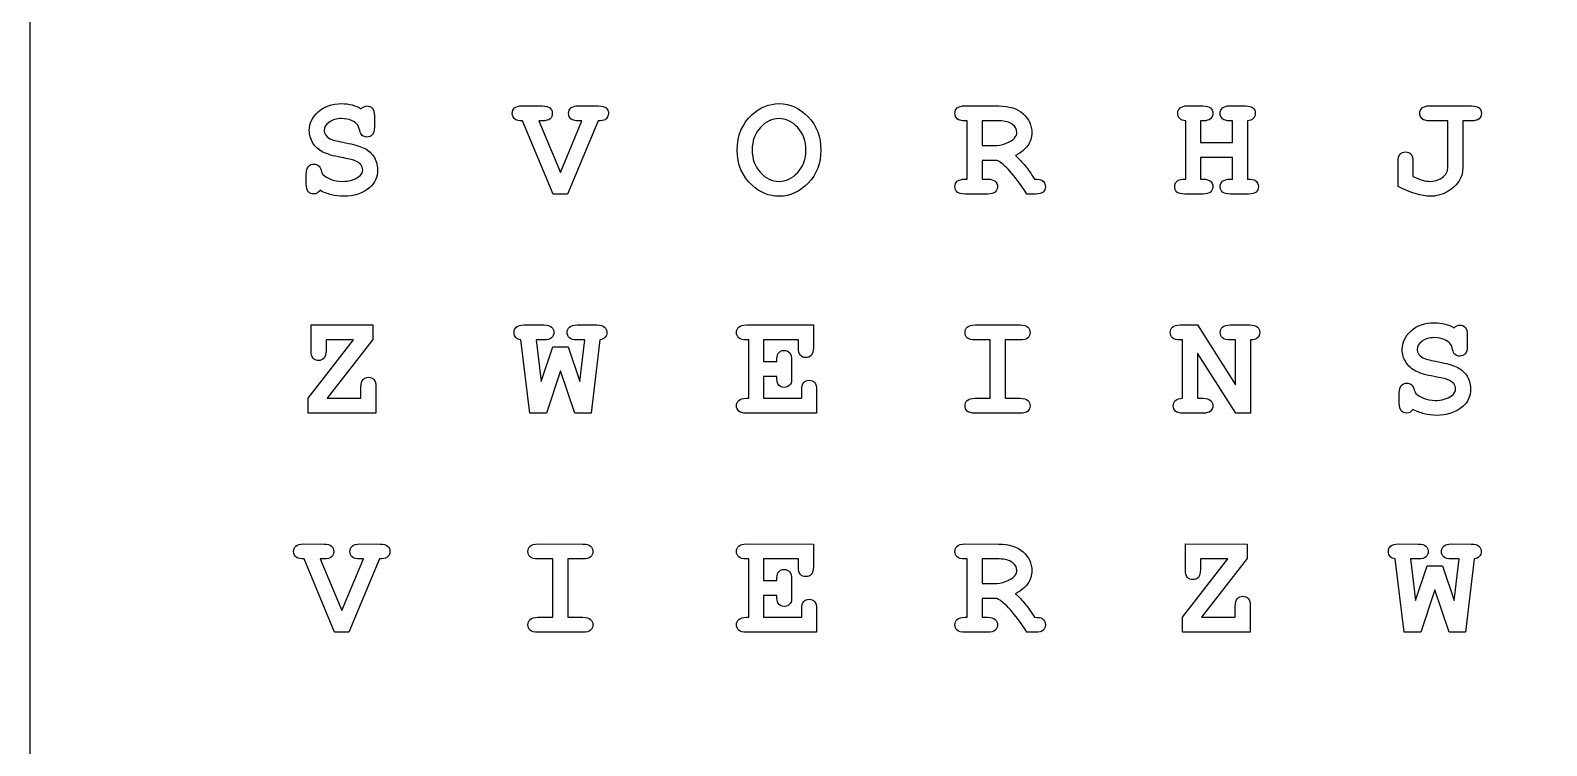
# Model space of a CAD drawing. Extents: x -6 to 224, y 54 to 284.
# Drawn here: x -6 to 108.9, y 115.1 to 169.3 of the extents above; entities that cross this region are included whole.
import ezdxf

# ---------------------------------------------------------------- set-up
doc = ezdxf.new("R2010")
doc.units = 0
doc.layers.add('Ebene_1', color=7, linetype='CONTINUOUS')

msp = doc.modelspace()

# ---------------------------------------------------------------- linework, layer by layer
at = {"layer": 'Ebene_1', "color": 2}
msp.add_lwpolyline([(-6.010717, 284.2012), (223.725, 284.2012), (223.725, 54.46548), (-6.010717, 54.46548)], close=True, dxfattribs=at)
at = {"layer": 'Ebene_1', "color": 7}
for points in [[(31.251545, 163.61246), (32.778411, 163.60646)], [(35.517952, 163.61294), (37.033794, 163.60694)], [(64.787483, 163.61294), (67.345122, 163.60694)], [(81.665697, 163.61295), (82.817737, 163.60695)], [(84.879283, 163.61247), (86.031323, 163.60647)], [(99.999153, 163.61294), (103.16313, 163.60694)], [(20.05085, 162.85229), (20.05085, 162.00342)], [(37.006233, 162.47695), (34.685616, 156.92621), (33.599722, 156.92621), (31.284618, 162.47695)], [(32.778411, 162.47647), (32.513828, 162.47647), (34.139913, 158.57483)], [(34.139913, 158.57483), (35.777023, 162.47743), (35.517952, 162.47743)], [(64.787483, 158.05669), (64.963871, 158.05669), (64.963871, 162.47743), (64.787483, 162.47743)], [(67.389219, 162.47743), (66.093863, 162.47743), (66.093863, 160.60881)], [(81.511357, 158.0567), (81.511357, 162.47744)], [(82.817737, 162.47696), (82.641348, 162.47696), (82.641348, 160.82332), (85.055672, 160.82332), (85.055672, 162.47696), (84.879283, 162.47696)], [(86.185663, 162.47648), (86.185663, 158.05574)], [(101.37168, 159.19219), (101.37168, 162.47743), (99.999153, 162.47743)], [(102.50163, 162.47743), (102.50163, 159.0599)], [(103.16313, 162.47695), (102.50163, 162.47743)], [(66.093863, 160.60881), (66.975807, 160.60881)], [(85.055672, 159.6938), (82.641348, 159.6938), (82.641348, 158.05669), (82.817737, 158.05669)], [(84.879283, 158.05573), (85.055672, 158.05573), (85.055672, 159.6938)], [(66.093863, 159.47882), (66.093863, 158.05669), (66.501762, 158.05669)], [(67.21283, 159.47834), (66.093863, 159.47882)], [(97.595814, 157.51098), (97.595814, 159.36858)], [(98.725805, 159.36858), (98.725805, 158.26064)], [(14.896987, 157.68738), (14.896987, 158.44806)], [(66.501762, 156.92669), (64.787483, 156.92669)], [(70.134271, 156.92621), (69.489349, 156.92621)], [(82.817737, 156.92669), (81.434187, 156.92669)], [(86.262833, 156.92573), (84.879283, 156.92573)], [(20.172117, 142.29986), (20.166617, 140.33203), (15.02929, 140.33203), (15.02929, 141.46202), (18.474386, 145.88276), (16.39078, 145.88276), (16.39078, 145.07248)], [(15.260789, 145.07248), (15.260789, 147.01827), (19.935095, 147.01227), (19.935095, 145.90984), (16.473463, 141.46202)], [(34.145425, 143.5401), (33.098116, 140.33203), (31.830321, 140.33203), (31.157838, 145.88276)], [(31.389349, 147.01827), (32.894167, 147.01227)], [(32.894167, 145.88227), (32.304366, 145.88227), (32.679193, 142.72381), (33.566649, 145.35311), (34.740738, 145.35311), (35.622683, 142.72381), (35.997509, 145.88227), (35.407709, 145.88227)], [(35.407709, 147.01778), (36.907014, 147.01178)], [(48.234489, 147.01827), (53.30567, 147.01227), (53.30567, 145.29247)], [(48.234489, 141.46202), (48.410878, 141.46202), (48.410878, 145.88276), (48.234489, 145.88276)], [(52.175678, 145.29247), (52.175678, 145.88227), (49.540869, 145.88227), (49.540869, 144.25068), (50.533057, 144.25068)], [(65.553672, 147.01827), (68.965695, 147.01227)], [(65.553672, 141.46202), (66.694688, 141.46202), (66.694688, 145.88276), (65.553672, 145.88276)], [(67.824679, 145.88276), (67.824679, 141.46202), (68.965695, 141.46202)], [(68.965695, 145.88227), (67.824679, 145.88276)], [(81.097946, 147.01827), (82.404326, 147.01227), (85.292694, 142.48128), (85.292694, 145.88227), (84.884795, 145.88227)], [(81.274334, 141.46202), (81.274334, 145.88276), (81.097946, 145.88276)], [(84.884795, 147.01778), (86.367564, 147.01178)], [(102.84338, 146.25762), (102.84338, 145.40875)], [(37.1275, 145.88178), (36.477066, 140.33105), (35.23132, 140.33105), (34.145425, 143.5401)], [(86.428198, 145.88178), (86.428198, 140.33105), (85.309231, 140.33105), (82.404326, 144.87955)], [(82.404326, 144.87955), (82.404326, 141.46202), (82.812225, 141.46202)], [(51.663046, 144.33336), (51.663046, 143.03249)], [(49.540869, 143.12118), (49.540869, 141.46202), (52.423725, 141.46202), (52.423725, 142.07387)], [(50.533061, 143.12069), (49.540869, 143.12118)], [(16.473463, 141.46202), (19.036614, 141.46202), (19.036614, 142.29986)], [(53.553717, 142.07387), (53.553717, 140.33203), (48.234489, 140.33203)], [(97.689521, 141.09271), (97.689521, 141.85339)], [(68.965695, 140.33203), (65.553672, 140.33203)], [(82.812225, 140.33203), (81.329456, 140.33203)], [(14.693037, 130.42361), (16.219904, 130.41761)], [(18.959444, 130.4236), (20.475286, 130.4176)], [(32.436658, 130.4236), (35.848681, 130.4176)], [(48.234489, 130.4236), (53.30567, 130.4176), (53.30567, 128.69781)], [(64.787483, 130.4236), (67.345122, 130.4176)], [(81.494821, 128.47781), (81.494821, 130.4236), (86.169127, 130.4176), (86.169127, 129.31517), (82.707494, 124.86735)], [(97.623375, 130.4236), (99.128193, 130.4176)], [(101.64173, 130.42311), (103.14104, 130.41711)], [(20.447725, 129.2876), (18.127109, 123.73686), (17.041214, 123.73686), (14.72611, 129.2881)], [(16.219904, 129.28762), (15.95532, 129.28762), (17.581405, 125.38549)], [(17.581405, 125.38549), (19.218515, 129.2881), (18.959444, 129.2881)], [(32.436658, 124.86735), (33.577674, 124.86735), (33.577674, 129.2881), (32.436658, 129.2881)], [(34.707665, 129.2881), (34.707665, 124.86735), (35.848681, 124.86735)], [(35.848681, 129.28761), (34.707665, 129.2881)], [(48.234489, 124.86735), (48.410878, 124.86735), (48.410878, 129.2881), (48.234489, 129.2881)], [(52.175678, 128.69781), (52.175678, 129.28761), (49.540869, 129.28761), (49.540869, 127.65601), (50.533057, 127.65601)], [(64.787483, 124.86735), (64.963871, 124.86735), (64.963871, 129.2881), (64.787483, 129.2881)], [(67.389219, 129.2881), (66.093863, 129.2881), (66.093863, 127.41948)], [(86.406149, 125.7052), (86.400649, 123.73736), (81.26331, 123.73736), (81.26331, 124.86735), (84.708406, 129.2881), (82.624812, 129.2881), (82.624812, 128.47781)], [(100.37945, 126.94543), (99.332142, 123.73736), (98.064347, 123.73736), (97.391864, 129.2881)], [(99.128193, 129.28761), (98.538392, 129.28761), (98.913219, 126.12914), (99.800675, 128.75844), (100.97476, 128.75844), (101.85671, 126.12914), (102.23153, 129.28761), (101.64173, 129.28761)], [(103.36153, 129.28712), (102.71109, 123.73638), (101.46535, 123.73638), (100.37945, 126.94543)], [(51.663046, 127.73869), (51.663046, 126.43782)], [(49.540869, 126.52651), (49.540869, 124.86735), (52.423725, 124.86735), (52.423725, 125.4792)], [(50.533061, 126.52602), (49.540869, 126.52651)], [(66.093863, 127.41948), (66.975807, 127.41948)], [(53.553717, 125.4792), (53.553717, 123.73736), (48.234489, 123.73736)], [(66.093863, 126.28948), (66.093863, 124.86735), (66.501762, 124.86735)], [(67.21283, 126.28899), (66.093863, 126.28948)], [(82.707494, 124.86735), (85.270646, 124.86735), (85.270646, 125.7052)], [(35.848681, 123.73736), (32.436658, 123.73736)], [(66.501762, 123.73736), (64.787483, 123.73736)], [(70.134271, 123.73687), (69.489349, 123.73687)]]:
    msp.add_lwpolyline(points, dxfattribs=at)
for points in [[(52.74343, 160.26706)], [(53.873422, 160.26706)], [(15.933272, 157.21336)], [(98.725805, 140.61869)]]:
    msp.add_lwpolyline(points, close=True, dxfattribs=at)
for points in [[(15.122985, 161.74984), (15.122985, 162.290033), (15.348983, 162.76224), (15.80098, 163.16646)], [(15.80098, 163.16646), (16.252977, 163.57436), (16.84094, 163.77831), (17.564869, 163.77831)], [(17.564869, 163.77831), (17.855176, 163.77831), (18.123434, 163.745243), (18.369643, 163.67911)], [(18.369643, 163.67911), (18.619528, 163.616643), (18.845526, 163.519263), (19.047638, 163.38697)], [(19.047638, 163.38697), (19.194629, 163.530283), (19.341619, 163.60194), (19.48861, 163.60194)], [(19.48861, 163.60194), (19.653975, 163.60194), (19.788104, 163.543143), (19.890998, 163.42555)], [(19.890998, 163.42555), (19.997566, 163.311637), (20.05085, 163.12055), (20.05085, 162.85229)], [(30.49638, 163.0447), (30.49638, 163.21374), (30.555176, 163.349707), (30.672769, 163.4526)], [(30.672769, 163.4526), (30.786687, 163.559173), (30.979612, 163.61246), (31.251545, 163.61246)], [(32.778411, 163.60646), (33.04667, 163.60646), (33.237758, 163.555013), (33.351675, 163.45212)], [(33.351675, 163.45212), (33.469268, 163.349227), (33.528064, 163.21326), (33.528064, 163.04422)], [(34.762787, 163.04518), (34.762787, 163.21422), (34.819746, 163.350187), (34.933663, 163.45308)], [(34.933663, 163.45308), (35.051256, 163.559653), (35.246019, 163.61294), (35.517952, 163.61294)], [(37.033794, 163.60694), (37.305727, 163.60694), (37.498652, 163.555493), (37.61257, 163.4526)], [(37.61257, 163.4526), (37.730163, 163.349707), (37.788959, 163.21374), (37.788959, 163.0447)], [(48.664437, 162.94597), (49.270774, 163.500857), (49.950606, 163.7783), (50.703933, 163.7783)], [(50.703933, 163.7783), (51.54178, 163.7783), (52.278572, 163.443897), (52.914307, 162.77509)], [(64.032318, 163.04518), (64.032318, 163.21422), (64.089277, 163.350187), (64.203194, 163.45308)], [(64.203194, 163.45308), (64.320787, 163.559653), (64.51555, 163.61294), (64.787483, 163.61294)], [(67.345122, 163.60694), (68.142547, 163.60694), (68.759908, 163.408503), (69.197205, 163.01163)], [(80.910532, 163.04519), (80.910532, 163.21423), (80.967491, 163.350197), (81.081409, 163.45309)], [(81.081409, 163.45309), (81.199002, 163.559663), (81.393764, 163.61295), (81.665697, 163.61295)], [(82.817737, 163.60695), (83.08967, 163.60695), (83.282596, 163.555503), (83.396513, 163.45261)], [(83.396513, 163.45261), (83.514106, 163.349717), (83.572902, 163.21375), (83.572902, 163.04471)], [(84.124118, 163.04471), (84.124118, 163.21375), (84.181077, 163.349717), (84.294994, 163.45261)], [(84.294994, 163.45261), (84.412587, 163.559183), (84.60735, 163.61247), (84.879283, 163.61247)], [(86.031323, 163.60647), (86.303256, 163.60647), (86.496181, 163.555023), (86.610099, 163.45213)], [(86.610099, 163.45213), (86.727692, 163.349237), (86.786488, 163.21327), (86.786488, 163.04423)], [(99.243988, 163.04518), (99.243988, 163.21422), (99.300947, 163.350187), (99.414865, 163.45308)], [(99.414865, 163.45308), (99.532457, 163.559653), (99.72722, 163.61294), (99.999153, 163.61294)], [(103.16313, 163.60694), (103.435063, 163.60694), (103.627987, 163.555493), (103.7419, 163.4526)], [(103.7419, 163.4526), (103.859493, 163.349707), (103.91829, 163.21374), (103.91829, 163.0447)], [(16.600242, 162.36171), (16.365057, 162.174297), (16.247464, 161.977697), (16.247464, 161.77191)], [(17.570381, 162.64834), (17.162482, 162.64834), (16.839102, 162.552797), (16.600242, 162.36171)], [(18.30901, 162.50502), (18.095873, 162.600567), (17.849664, 162.64834), (17.570381, 162.64834)], [(18.788567, 162.15225), (18.681999, 162.29189), (18.522147, 162.40948), (18.30901, 162.50502)], [(18.942907, 161.74986), (18.902487, 161.937273), (18.85104, 162.071403), (18.788567, 162.15225)], [(20.05085, 162.00342), (20.05085, 161.731487), (19.997566, 161.536723), (19.890998, 161.41913)], [(30.760963, 162.56515), (30.584574, 162.679063), (30.49638, 162.838913), (30.49638, 163.0447)], [(31.284618, 162.47695), (31.020035, 162.47695), (30.845483, 162.50635), (30.760963, 162.56515)], [(33.357188, 162.63081), (33.24327, 162.527917), (33.050344, 162.47647), (32.778411, 162.47647)], [(33.528064, 163.04422), (33.528064, 162.875187), (33.471105, 162.737383), (33.357188, 162.63081)], [(34.933663, 162.63177), (34.819746, 162.738343), (34.762787, 162.876147), (34.762787, 163.04518)], [(35.517952, 162.47743), (35.246019, 162.47743), (35.051256, 162.528877), (34.933663, 162.63177)], [(37.524375, 162.56515), (37.439856, 162.50635), (37.267142, 162.47695), (37.006233, 162.47695)], [(37.788959, 163.0447), (37.788959, 162.842593), (37.700764, 162.682743), (37.524375, 162.56515)], [(47.539957, 160.26706), (47.539957, 161.36214), (47.914784, 162.25511), (48.664437, 162.94597)], [(49.292822, 161.97031), (48.877573, 161.518317), (48.669949, 160.950567), (48.669949, 160.26706)], [(50.703933, 162.64831), (50.178441, 162.64831), (49.708071, 162.42231), (49.292822, 161.97031)], [(52.120557, 161.97031), (51.705308, 162.42231), (51.2331, 162.64831), (50.703933, 162.64831)], [(52.74343, 160.26706), (52.74343, 160.95424), (52.535806, 161.52199), (52.120557, 161.97031)], [(52.914307, 162.77509), (53.553717, 162.109957), (53.873422, 161.273947), (53.873422, 160.26706)], [(64.203194, 162.63177), (64.089277, 162.738343), (64.032318, 162.876147), (64.032318, 163.04518)], [(64.787483, 162.47743), (64.51555, 162.47743), (64.320787, 162.528877), (64.203194, 162.63177)], [(68.386919, 162.20183), (68.159083, 162.385563), (67.826516, 162.47743), (67.389219, 162.47743)], [(68.728672, 161.61202), (68.728672, 161.82516), (68.614754, 162.021763), (68.386919, 162.20183)], [(69.197205, 163.01163), (69.638178, 162.61843), (69.858664, 162.138873), (69.858664, 161.57296)], [(81.05936, 162.65934), (80.960141, 162.762233), (80.910532, 162.89085), (80.910532, 163.04519)], [(81.511357, 162.47744), (81.31292, 162.49584), (81.162254, 162.556473), (81.05936, 162.65934)], [(83.396513, 162.6313), (83.282596, 162.528407), (83.08967, 162.47696), (82.817737, 162.47696)], [(83.572902, 163.04471), (83.572902, 162.875677), (83.514106, 162.737873), (83.396513, 162.6313)], [(84.294994, 162.6313), (84.181077, 162.737873), (84.124118, 162.875677), (84.124118, 163.04471)], [(84.879283, 162.47696), (84.60735, 162.47696), (84.412587, 162.528407), (84.294994, 162.6313)], [(86.632147, 162.65838), (86.532928, 162.555487), (86.3841, 162.494853), (86.185663, 162.47648)], [(86.786488, 163.04423), (86.786488, 162.88989), (86.735041, 162.761273), (86.632147, 162.65838)], [(99.414865, 162.63177), (99.300947, 162.738343), (99.243988, 162.876147), (99.243988, 163.04518)], [(99.999153, 162.47743), (99.72722, 162.47743), (99.532457, 162.528877), (99.414865, 162.63177)], [(103.7419, 162.63129), (103.627987, 162.528397), (103.435063, 162.47695), (103.16313, 162.47695)], [(103.91829, 163.0447), (103.91829, 162.875667), (103.859493, 162.737863), (103.7419, 162.63129)], [(15.398593, 160.79624), (15.214854, 161.09022), (15.122985, 161.408087), (15.122985, 161.74984)], [(16.247464, 161.77191), (16.247464, 161.63227), (16.295236, 161.496303), (16.39078, 161.36401)], [(16.39078, 161.36401), (16.489999, 161.23539), (16.633315, 161.134333), (16.820728, 161.06084)], [(16.820728, 161.06084), (16.94567, 161.009373), (17.296611, 160.92669), (17.87355, 160.81279)], [(19.124808, 161.37503), (19.043963, 161.437497), (18.98333, 161.56244), (18.942907, 161.74986)], [(19.48861, 161.24825), (19.348969, 161.24825), (19.227702, 161.29051), (19.124808, 161.37503)], [(19.890998, 161.41913), (19.788104, 161.30521), (19.653975, 161.24825), (19.48861, 161.24825)], [(67.85224, 160.75764), (68.197668, 160.889933), (68.429178, 161.029573), (68.546771, 161.17656)], [(68.546771, 161.17656), (68.668038, 161.323553), (68.728672, 161.468707), (68.728672, 161.61202)], [(69.858664, 161.57296), (69.858664, 161.22018), (69.75577, 160.898637), (69.549983, 160.60833)], [(16.148246, 160.11273), (15.832215, 160.274417), (15.582331, 160.502253), (15.398593, 160.79624)], [(17.548332, 159.69932), (16.930971, 159.813233), (16.464276, 159.951037), (16.148246, 160.11273)], [(18.535008, 159.47332), (18.388017, 159.528453), (18.059125, 159.603787), (17.548332, 159.69932)], [(17.87355, 160.81279), (18.454163, 160.698877), (18.89881, 160.573937), (19.207491, 160.43797)], [(19.207491, 160.43797), (19.519846, 160.302003), (19.778917, 160.088867), (19.984704, 159.79856)], [(19.984704, 159.79856), (20.190491, 159.508253), (20.293385, 159.162823), (20.293385, 158.76227)], [(48.664437, 157.59367), (47.914784, 158.28085), (47.539957, 159.17198), (47.539957, 160.26706)], [(48.669949, 160.26706), (48.669949, 159.583553), (48.877573, 159.0158), (49.292822, 158.5638)], [(52.120557, 158.5638), (52.535806, 159.012127), (52.74343, 159.57988), (52.74343, 160.26706)], [(53.873422, 160.26706), (53.873422, 159.263847), (53.553717, 158.427837), (52.914307, 157.75903)], [(66.975807, 160.60881), (67.302862, 160.60881), (67.595006, 160.65842), (67.85224, 160.75764)], [(69.549983, 160.60833), (69.344196, 160.321697), (69.033678, 160.0663), (68.618429, 159.84214)], [(68.618429, 159.84214), (68.857289, 159.63268), (69.112685, 159.364423), (69.384618, 159.03737)], [(97.595814, 159.36858), (97.595814, 159.640513), (97.647261, 159.833437), (97.750154, 159.94735)], [(97.750154, 159.94735), (97.856723, 160.064943), (97.994527, 160.12374), (98.163566, 160.12374)], [(98.163566, 160.12374), (98.328931, 160.12374), (98.46306, 160.064943), (98.565953, 159.94735)], [(98.565953, 159.94735), (98.672521, 159.833437), (98.725805, 159.640513), (98.725805, 159.36858)], [(14.896987, 158.44806), (14.896987, 158.719993), (14.948434, 158.912917), (15.051327, 159.02683)], [(15.051327, 159.02683), (15.157895, 159.144423), (15.297536, 159.20322), (15.470251, 159.20322)], [(15.470251, 159.20322), (15.602542, 159.20322), (15.712785, 159.16831), (15.80098, 159.09849)], [(15.80098, 159.09849), (15.892849, 159.02867), (15.96267, 158.91108), (16.010442, 158.74572)], [(16.010442, 158.74572), (16.058215, 158.584027), (16.107825, 158.473783), (16.15927, 158.41499)], [(19.020077, 159.16464), (18.920858, 159.28958), (18.759169, 159.392473), (18.535008, 159.47332)], [(18.860225, 158.24411), (19.066012, 158.387423), (19.168906, 158.563813), (19.168906, 158.77328)], [(19.168906, 158.77328), (19.168906, 158.91292), (19.119296, 159.043373), (19.020077, 159.16464)], [(20.293385, 158.76227), (20.293385, 158.203703), (20.096785, 157.75722), (19.703584, 157.42282)], [(49.292822, 158.5638), (49.708071, 158.11548), (50.178441, 157.89132), (50.703933, 157.89132)], [(50.703933, 157.89132), (51.2331, 157.89132), (51.705308, 158.11548), (52.120557, 158.5638)], [(69.489349, 156.92621), (68.574332, 158.340997), (67.815492, 159.191707), (67.21283, 159.47834)], [(69.384618, 159.03737), (69.553657, 158.82791), (69.781493, 158.500857), (70.068125, 158.05621)], [(101.13462, 158.34883), (101.241187, 158.47377), (101.311007, 158.596873), (101.34408, 158.71814)], [(101.34408, 158.71814), (101.36248, 158.784273), (101.37168, 158.94229), (101.37168, 159.19219)], [(102.50163, 159.0599), (102.50163, 158.629953), (102.429973, 158.2882), (102.28666, 158.03464)], [(15.051327, 157.10861), (14.948434, 157.226197), (14.896987, 157.41912), (14.896987, 157.68738)], [(16.15927, 158.41499), (16.265838, 158.30107), (16.455089, 158.185313), (16.727022, 158.06772)], [(16.727022, 158.06772), (16.998955, 157.950127), (17.296611, 157.89133), (17.61999, 157.89133)], [(17.61999, 157.89133), (18.123433, 157.89133), (18.536845, 158.008923), (18.860225, 158.24411)], [(19.703584, 157.42282), (19.181767, 156.981847), (18.516634, 156.76136), (17.708185, 156.76136)], [(50.703933, 156.76133), (49.950606, 156.76133), (49.270774, 157.038777), (48.664437, 157.59367)], [(52.914307, 157.75903), (52.278572, 157.093897), (51.54178, 156.76133), (50.703933, 156.76133)], [(64.032318, 157.49445), (64.032318, 157.65981), (64.091114, 157.793937), (64.208706, 157.89683)], [(64.203194, 157.08103), (64.089277, 157.187603), (64.032318, 157.32541), (64.032318, 157.49445)], [(64.208706, 157.89683), (64.326299, 158.003403), (64.519224, 158.05669), (64.787483, 158.05669)], [(66.501762, 158.05669), (66.773695, 158.05669), (66.966621, 158.003403), (67.080538, 157.89683)], [(67.080538, 157.89683), (67.198131, 157.793937), (67.256927, 157.65797), (67.256927, 157.48893)], [(67.256927, 157.48893), (67.256927, 157.32357), (67.198131, 157.187603), (67.080538, 157.08103)], [(70.068125, 158.05621), (70.354757, 158.05621), (70.544008, 158.02681), (70.635877, 157.96801)], [(70.635877, 157.96801), (70.801242, 157.85409), (70.883924, 157.694237), (70.883924, 157.48845)], [(70.883924, 157.48845), (70.883924, 157.32309), (70.826965, 157.187123), (70.713047, 157.08055)], [(80.679022, 157.49445), (80.679022, 157.700237), (80.769054, 157.860087), (80.949117, 157.974)], [(80.849899, 157.08103), (80.735981, 157.187603), (80.679022, 157.32541), (80.679022, 157.49445)], [(80.949117, 157.974), (81.037312, 158.0328), (81.224725, 158.060367), (81.511357, 158.0567)], [(82.817737, 158.05669), (83.08967, 158.05669), (83.282596, 158.003403), (83.396513, 157.89683)], [(83.396513, 157.89683), (83.514106, 157.793937), (83.572902, 157.65797), (83.572902, 157.48893)], [(83.572902, 157.48893), (83.572902, 157.32357), (83.514106, 157.187603), (83.396513, 157.08103)], [(84.124118, 157.49349), (84.124118, 157.65885), (84.182914, 157.792977), (84.300507, 157.89587)], [(84.294994, 157.08007), (84.181077, 157.186643), (84.124118, 157.32445), (84.124118, 157.49349)], [(84.300507, 157.89587), (84.418099, 158.002443), (84.611024, 158.05573), (84.879283, 158.05573)], [(86.185663, 158.05574), (86.47597, 158.05574), (86.663383, 158.028173), (86.747903, 157.97304)], [(86.747903, 157.97304), (86.927966, 157.859127), (87.017998, 157.697437), (87.017998, 157.48797)], [(87.017998, 157.48797), (87.017998, 157.32261), (86.959202, 157.186643), (86.841609, 157.08007)], [(100.01565, 156.76133), (99.424012, 156.76133), (98.6174, 157.011213), (97.595814, 157.51098)], [(98.725805, 158.26064), (99.243948, 158.014427), (99.686756, 157.89132), (100.05423, 157.89132)], [(100.05423, 157.89132), (100.248997, 157.89132), (100.45111, 157.935417), (100.66057, 158.02361)], [(100.66057, 158.02361), (100.87003, 158.115483), (101.028047, 158.22389), (101.13462, 158.34883)], [(102.28666, 158.03464), (102.066173, 157.64144), (101.746467, 157.33092), (101.32754, 157.10308)], [(15.470251, 156.93773), (15.297536, 156.93773), (15.157895, 156.99469), (15.051327, 157.10861)], [(15.690737, 156.98733), (15.631937, 156.954263), (15.558442, 156.93773), (15.470251, 156.93773)], [(15.933272, 157.21333), (15.834053, 157.095737), (15.753208, 157.020403), (15.690737, 156.98733)], [(16.793167, 156.87712), (16.499186, 156.950613), (16.212554, 157.062693), (15.933272, 157.21336)], [(17.708185, 156.76136), (17.39583, 156.76136), (17.090824, 156.799947), (16.793167, 156.87712)], [(64.787483, 156.92669), (64.51555, 156.92669), (64.320787, 156.978137), (64.203194, 157.08103)], [(67.080538, 157.08103), (66.966621, 156.978137), (66.773695, 156.92669), (66.501762, 156.92669)], [(70.713047, 157.08055), (70.59913, 156.977657), (70.406204, 156.92621), (70.134271, 156.92621)], [(81.434187, 156.92669), (81.162254, 156.92669), (80.967492, 156.978137), (80.849899, 157.08103)], [(83.396513, 157.08103), (83.282596, 156.978137), (83.08967, 156.92669), (82.817737, 156.92669)], [(84.879283, 156.92573), (84.60735, 156.92573), (84.412587, 156.977177), (84.294994, 157.08007)], [(86.841609, 157.08007), (86.727691, 156.977177), (86.534766, 156.92573), (86.262833, 156.92573)], [(101.32754, 157.10308), (100.912293, 156.875247), (100.474997, 156.76133), (100.01565, 156.76133)], [(98.593514, 146.57179), (99.045511, 146.97969), (99.633473, 147.18364), (100.3574, 147.18364)], [(100.3574, 147.18364), (100.647707, 147.18364), (100.915967, 147.150573), (101.16218, 147.08444)], [(101.16218, 147.08444), (101.41206, 147.021973), (101.638057, 146.924593), (101.84017, 146.7923)], [(30.634184, 146.43398), (30.634184, 146.610367), (30.691143, 146.751847), (30.805061, 146.85842)], [(30.766476, 146.05915), (30.678281, 146.15837), (30.634184, 146.283313), (30.634184, 146.43398)], [(31.157838, 145.88276), (30.985124, 145.904827), (30.85467, 145.963623), (30.766476, 146.05915)], [(30.805061, 146.85842), (30.922653, 146.964987), (31.117416, 147.01827), (31.389349, 147.01827)], [(32.894167, 147.01227), (33.1661, 147.01227), (33.359025, 146.960823), (33.472943, 146.85793)], [(33.472943, 146.03661), (33.359025, 145.933717), (33.1661, 145.88227), (32.894167, 145.88227)], [(33.472943, 146.85793), (33.590536, 146.755037), (33.649332, 146.61907), (33.649332, 146.45003)], [(33.649332, 146.45003), (33.649332, 146.28099), (33.590536, 146.143183), (33.472943, 146.03661)], [(34.652544, 146.45003), (34.652544, 146.61907), (34.709503, 146.755037), (34.82342, 146.85793)], [(34.82342, 146.03661), (34.709503, 146.143183), (34.652544, 146.28099), (34.652544, 146.45003)], [(34.82342, 146.85793), (34.941013, 146.964497), (35.135776, 147.01778), (35.407709, 147.01778)], [(35.407709, 145.88227), (35.135776, 145.88227), (34.941013, 145.933717), (34.82342, 146.03661)], [(36.907014, 147.01178), (37.178947, 147.01178), (37.371873, 146.960333), (37.48579, 146.85744)], [(37.524375, 146.08022), (37.432506, 145.977327), (37.300215, 145.91118), (37.1275, 145.88178)], [(37.48579, 146.85744), (37.603383, 146.754547), (37.662179, 146.61858), (37.662179, 146.44954)], [(37.662179, 146.44954), (37.662179, 146.30622), (37.616244, 146.183113), (37.524375, 146.08022)], [(47.479324, 146.45052), (47.479324, 146.61956), (47.536283, 146.755527), (47.6502, 146.85842)], [(47.6502, 146.0371), (47.536283, 146.143673), (47.479324, 146.28148), (47.479324, 146.45052)], [(47.6502, 146.85842), (47.767793, 146.964987), (47.962556, 147.01827), (48.234489, 147.01827)], [(48.234489, 145.88276), (47.962556, 145.88276), (47.767793, 145.934207), (47.6502, 146.0371)], [(64.798507, 146.45052), (64.798507, 146.61956), (64.855466, 146.755527), (64.969384, 146.85842)], [(64.969384, 146.0371), (64.855466, 146.143673), (64.798507, 146.28148), (64.798507, 146.45052)], [(64.969384, 146.85842), (65.086977, 146.964987), (65.281739, 147.01827), (65.553672, 147.01827)], [(65.553672, 145.88276), (65.281739, 145.88276), (65.086977, 145.934207), (64.969384, 146.0371)], [(68.965695, 147.01227), (69.237628, 147.01227), (69.430553, 146.960823), (69.544471, 146.85793)], [(69.544471, 146.03661), (69.430553, 145.933717), (69.237628, 145.88227), (68.965695, 145.88227)], [(69.544471, 146.85793), (69.662064, 146.755037), (69.72086, 146.61907), (69.72086, 146.45003)], [(69.72086, 146.45003), (69.72086, 146.28099), (69.662064, 146.143183), (69.544471, 146.03661)], [(80.342781, 146.45052), (80.342781, 146.61956), (80.39974, 146.755527), (80.513657, 146.85842)], [(80.513657, 146.0371), (80.39974, 146.143673), (80.342781, 146.28148), (80.342781, 146.45052)], [(80.513657, 146.85842), (80.63125, 146.964987), (80.826013, 147.01827), (81.097946, 147.01827)], [(81.097946, 145.88276), (80.826013, 145.88276), (80.63125, 145.934207), (80.513657, 146.0371)], [(84.12963, 146.45003), (84.12963, 146.61907), (84.186589, 146.755037), (84.300507, 146.85793)], [(84.300507, 146.03661), (84.186589, 146.143183), (84.12963, 146.28099), (84.12963, 146.45003)], [(84.300507, 146.85793), (84.418099, 146.964497), (84.612862, 147.01778), (84.884795, 147.01778)], [(84.884795, 145.88227), (84.612862, 145.88227), (84.418099, 145.933717), (84.300507, 146.03661)], [(86.367564, 147.01178), (86.639497, 147.01178), (86.832422, 146.960333), (86.94634, 146.85744)], [(86.951852, 146.04164), (86.837935, 145.935067), (86.663383, 145.88178), (86.428198, 145.88178)], [(86.94634, 146.85744), (87.063933, 146.754547), (87.122729, 146.61858), (87.122729, 146.44954)], [(87.122729, 146.44954), (87.122729, 146.284173), (87.06577, 146.148207), (86.951852, 146.04164)], [(97.915519, 145.15517), (97.915519, 145.695363), (98.141517, 146.16757), (98.593514, 146.57179)], [(100.36291, 146.05367), (99.955014, 146.05367), (99.631636, 145.958127), (99.392776, 145.76704)], [(101.10154, 145.91036), (100.888407, 146.0059), (100.642197, 146.05367), (100.36291, 146.05367)], [(101.5811, 145.55758), (101.474533, 145.69722), (101.31468, 145.814813), (101.10154, 145.91036)], [(101.84017, 146.7923), (101.987163, 146.935613), (102.134153, 147.00727), (102.28114, 147.00727)], [(102.28114, 147.00727), (102.446507, 147.00727), (102.580637, 146.948473), (102.68353, 146.83088)], [(102.68353, 146.83088), (102.790097, 146.716967), (102.84338, 146.52588), (102.84338, 146.25762)], [(15.415129, 144.48819), (15.312236, 144.605783), (15.260789, 144.800547), (15.260789, 145.07248)], [(16.39078, 145.07248), (16.39078, 144.800547), (16.339333, 144.605783), (16.23644, 144.48819)], [(50.533057, 144.25068), (50.533057, 144.54466), (50.560617, 144.73391), (50.615737, 144.81843)], [(50.615737, 144.81843), (50.729655, 144.99849), (50.891345, 145.08852), (51.100806, 145.08852)], [(51.100806, 145.08852), (51.266171, 145.08852), (51.4003, 145.029727), (51.503194, 144.91214)], [(51.503194, 144.91214), (51.609762, 144.79822), (51.663046, 144.605293), (51.663046, 144.33336)], [(52.330019, 144.7137), (52.227125, 144.827613), (52.175678, 145.020537), (52.175678, 145.29247)], [(53.30567, 145.29247), (53.30567, 145.024217), (53.254223, 144.831293), (53.151329, 144.7137)], [(98.191127, 144.20157), (98.007388, 144.49555), (97.915519, 144.813417), (97.915519, 145.15517)], [(99.392776, 145.76704), (99.157591, 145.579627), (99.039998, 145.383027), (99.039998, 145.17724)], [(99.039998, 145.17724), (99.039998, 145.0376), (99.08777, 144.901633), (99.183314, 144.76934)], [(99.183314, 144.76934), (99.282533, 144.64072), (99.425849, 144.539663), (99.613262, 144.46617)], [(101.73544, 145.15519), (101.69504, 145.342603), (101.643593, 145.476733), (101.5811, 145.55758)], [(101.91734, 144.78036), (101.836493, 144.842827), (101.77586, 144.96777), (101.73544, 145.15519)], [(102.28114, 144.65358), (102.1415, 144.65358), (102.020233, 144.69584), (101.91734, 144.78036)], [(102.68353, 144.82446), (102.580637, 144.71054), (102.446507, 144.65358), (102.28114, 144.65358)], [(102.84338, 145.40875), (102.84338, 145.136817), (102.790097, 144.942053), (102.68353, 144.82446)], [(15.828541, 144.31731), (15.659502, 144.31731), (15.521698, 144.37427), (15.415129, 144.48819)], [(16.23644, 144.48819), (16.133547, 144.37427), (15.99758, 144.31731), (15.828541, 144.31731)], [(52.74343, 144.54282), (52.574391, 144.54282), (52.436587, 144.59978), (52.330019, 144.7137)], [(53.151329, 144.7137), (53.048436, 144.59978), (52.912469, 144.54282), (52.74343, 144.54282)], [(98.940779, 143.51806), (98.624749, 143.679753), (98.374865, 143.90759), (98.191127, 144.20157)], [(99.613262, 144.46617), (99.738204, 144.414703), (100.089143, 144.33202), (100.66608, 144.21812)], [(100.66608, 144.21812), (101.246693, 144.104207), (101.69134, 143.979267), (102.00002, 143.8433)], [(102.00002, 143.8433), (102.31238, 143.707333), (102.571453, 143.494197), (102.77724, 143.20389)], [(19.036614, 142.29986), (19.036614, 142.571793), (19.088061, 142.76472), (19.190954, 142.87864)], [(19.190954, 142.87864), (19.297523, 142.996233), (19.435327, 143.05503), (19.604366, 143.05503)], [(19.604366, 143.05503), (19.773405, 143.05503), (19.909372, 142.996233), (20.012265, 142.87864)], [(20.012265, 142.87864), (20.118833, 142.76472), (20.172117, 142.571793), (20.172117, 142.29986)], [(50.615741, 142.54742), (50.560621, 142.63194), (50.533061, 142.82303), (50.533061, 143.12069)], [(51.10081, 142.27733), (50.891349, 142.27733), (50.729659, 142.36736), (50.615741, 142.54742)], [(51.574856, 142.5364), (51.457263, 142.363687), (51.299248, 142.27733), (51.10081, 142.27733)], [(51.663046, 143.03249), (51.663046, 142.786283), (51.633649, 142.62092), (51.574856, 142.5364)], [(52.423725, 142.07387), (52.423725, 142.345803), (52.475172, 142.538727), (52.578065, 142.65264)], [(52.578065, 142.65264), (52.684634, 142.770233), (52.822438, 142.82903), (52.991477, 142.82903)], [(52.991477, 142.82903), (53.156842, 142.82903), (53.290971, 142.770233), (53.393864, 142.65264)], [(53.393864, 142.65264), (53.500433, 142.538727), (53.553717, 142.345803), (53.553717, 142.07387)], [(97.843861, 142.43217), (97.950429, 142.549763), (98.09007, 142.60856), (98.262785, 142.60856)], [(98.262785, 142.60856), (98.395076, 142.60856), (98.505319, 142.573647), (98.593514, 142.50382)], [(98.593514, 142.50382), (98.685383, 142.434), (98.755204, 142.31641), (98.802976, 142.15105)], [(100.34087, 143.10465), (99.723507, 143.21857), (99.25681, 143.356373), (98.940779, 143.51806)], [(101.32754, 142.87865), (101.180553, 142.933783), (100.851663, 143.009117), (100.34087, 143.10465)], [(101.81261, 142.56997), (101.71339, 142.69491), (101.5517, 142.797803), (101.32754, 142.87865)], [(101.96144, 142.17861), (101.96144, 142.31825), (101.91183, 142.448703), (101.81261, 142.56997)], [(102.77724, 143.20389), (102.983027, 142.913583), (103.08592, 142.568153), (103.08592, 142.1676)], [(47.479324, 140.89978), (47.479324, 141.06514), (47.53812, 141.199267), (47.655713, 141.30216)], [(47.655713, 141.30216), (47.773306, 141.408733), (47.966231, 141.46202), (48.234489, 141.46202)], [(64.798507, 140.89978), (64.798507, 141.06514), (64.855466, 141.199267), (64.969384, 141.30216)], [(64.969384, 141.30216), (65.086977, 141.408733), (65.281739, 141.46202), (65.553672, 141.46202)], [(68.965695, 141.46202), (69.237628, 141.46202), (69.430553, 141.408733), (69.544471, 141.30216)], [(69.544471, 141.30216), (69.662064, 141.199267), (69.72086, 141.063303), (69.72086, 140.89427)], [(80.574291, 140.89978), (80.574291, 141.061467), (80.63125, 141.195593), (80.745168, 141.30216)], [(80.745168, 141.30216), (80.859085, 141.408733), (81.035474, 141.46202), (81.274334, 141.46202)], [(82.812225, 141.46202), (83.084158, 141.46202), (83.277084, 141.408733), (83.391001, 141.30216)], [(83.391001, 141.30216), (83.508594, 141.199267), (83.56739, 141.063303), (83.56739, 140.89427)], [(97.689521, 141.85339), (97.689521, 142.125323), (97.740968, 142.31825), (97.843861, 142.43217)], [(98.802976, 142.15105), (98.850749, 141.989357), (98.900359, 141.879113), (98.951804, 141.82032)], [(98.951804, 141.82032), (99.058372, 141.7064), (99.247623, 141.590643), (99.519556, 141.47305)], [(99.519556, 141.47305), (99.791489, 141.355457), (100.089143, 141.29666), (100.41252, 141.29666)], [(100.41252, 141.29666), (100.915967, 141.29666), (101.32938, 141.414253), (101.65276, 141.64944)], [(101.65276, 141.64944), (101.858547, 141.792753), (101.96144, 141.969143), (101.96144, 142.17861)], [(103.08592, 142.1676), (103.08592, 141.60904), (102.88932, 141.162557), (102.49612, 140.82815)], [(47.6502, 140.48637), (47.536283, 140.592937), (47.479324, 140.73074), (47.479324, 140.89978)], [(48.234489, 140.33203), (47.962556, 140.33203), (47.767793, 140.383477), (47.6502, 140.48637)], [(64.969384, 140.48637), (64.855466, 140.592937), (64.798507, 140.73074), (64.798507, 140.89978)], [(65.553672, 140.33203), (65.281739, 140.33203), (65.086977, 140.383477), (64.969384, 140.48637)], [(69.544471, 140.48637), (69.430553, 140.383477), (69.237628, 140.33203), (68.965695, 140.33203)], [(69.72086, 140.89427), (69.72086, 140.728903), (69.662064, 140.592937), (69.544471, 140.48637)], [(80.745168, 140.48637), (80.63125, 140.592937), (80.574291, 140.73074), (80.574291, 140.89978)], [(81.329456, 140.33203), (81.057523, 140.33203), (80.862761, 140.383477), (80.745168, 140.48637)], [(83.391001, 140.48637), (83.277084, 140.383477), (83.084158, 140.33203), (82.812225, 140.33203)], [(83.56739, 140.89427), (83.56739, 140.728903), (83.508594, 140.592937), (83.391001, 140.48637)], [(97.843861, 140.51394), (97.740968, 140.631533), (97.689521, 140.824457), (97.689521, 141.09271)], [(98.262785, 140.34306), (98.09007, 140.34306), (97.950429, 140.40002), (97.843861, 140.51394)], [(98.483271, 140.39266), (98.424478, 140.359593), (98.350982, 140.34306), (98.262785, 140.34306)], [(98.725805, 140.61866), (98.626586, 140.501067), (98.545742, 140.425733), (98.483271, 140.39266)], [(99.585701, 140.28245), (99.29172, 140.355943), (99.005088, 140.468023), (98.725805, 140.61869)], [(100.50072, 140.16669), (100.188367, 140.16669), (99.88336, 140.205277), (99.585701, 140.28245)], [(102.49612, 140.82815), (101.9743, 140.387177), (101.309167, 140.16669), (100.50072, 140.16669)], [(13.937872, 129.85586), (13.937872, 130.0249), (13.996668, 130.160867), (14.114261, 130.26376)], [(14.202455, 129.3763), (14.026066, 129.49022), (13.937872, 129.650073), (13.937872, 129.85586)], [(14.114261, 130.26376), (14.228179, 130.370327), (14.421104, 130.42361), (14.693037, 130.42361)], [(16.219904, 130.41761), (16.488162, 130.41761), (16.67925, 130.366163), (16.793167, 130.26327)], [(16.793167, 130.26327), (16.91076, 130.160377), (16.969556, 130.02441), (16.969556, 129.85537)], [(16.969556, 129.85537), (16.969556, 129.68633), (16.912597, 129.548527), (16.79868, 129.44196)], [(18.204279, 129.85585), (18.204279, 130.02489), (18.261238, 130.160857), (18.375155, 130.26375)], [(18.375155, 129.44244), (18.261238, 129.549007), (18.204279, 129.68681), (18.204279, 129.85585)], [(18.375155, 130.26375), (18.492748, 130.370317), (18.687511, 130.4236), (18.959444, 130.4236)], [(20.475286, 130.4176), (20.747219, 130.4176), (20.940144, 130.366153), (21.054062, 130.26326)], [(21.230451, 129.85536), (21.230451, 129.653247), (21.142256, 129.493393), (20.965867, 129.3758)], [(21.054062, 130.26326), (21.171655, 130.160367), (21.230451, 130.0244), (21.230451, 129.85536)], [(31.681493, 129.85585), (31.681493, 130.02489), (31.738452, 130.160857), (31.85237, 130.26375)], [(31.85237, 129.44244), (31.738452, 129.549007), (31.681493, 129.68681), (31.681493, 129.85585)], [(31.85237, 130.26375), (31.969963, 130.370317), (32.164725, 130.4236), (32.436658, 130.4236)], [(35.848681, 130.4176), (36.120614, 130.4176), (36.313539, 130.366153), (36.427457, 130.26326)], [(36.427457, 130.26326), (36.54505, 130.160367), (36.603846, 130.0244), (36.603846, 129.85536)], [(36.603846, 129.85536), (36.603846, 129.68632), (36.54505, 129.548517), (36.427457, 129.44195)], [(47.479324, 129.85585), (47.479324, 130.02489), (47.536283, 130.160857), (47.6502, 130.26375)], [(47.6502, 129.44244), (47.536283, 129.549007), (47.479324, 129.68681), (47.479324, 129.85585)], [(47.6502, 130.26375), (47.767793, 130.370317), (47.962556, 130.4236), (48.234489, 130.4236)], [(64.032318, 129.85585), (64.032318, 130.02489), (64.089277, 130.160857), (64.203194, 130.26375)], [(64.203194, 129.44244), (64.089277, 129.549007), (64.032318, 129.68681), (64.032318, 129.85585)], [(64.203194, 130.26375), (64.320787, 130.370317), (64.51555, 130.4236), (64.787483, 130.4236)], [(67.345122, 130.4176), (68.142547, 130.4176), (68.759908, 130.21916), (69.197205, 129.82228)], [(69.197205, 129.82228), (69.638178, 129.42908), (69.858664, 128.949523), (69.858664, 128.38361)], [(96.86821, 129.83931), (96.86821, 130.015697), (96.925169, 130.157177), (97.039087, 130.26375)], [(97.000501, 129.46448), (96.912307, 129.5637), (96.86821, 129.688643), (96.86821, 129.83931)], [(97.039087, 130.26375), (97.156679, 130.370317), (97.351442, 130.4236), (97.623375, 130.4236)], [(99.128193, 130.4176), (99.400126, 130.4176), (99.593051, 130.366153), (99.706969, 130.26326)], [(99.706969, 130.26326), (99.824562, 130.160367), (99.883358, 130.0244), (99.883358, 129.85536)], [(99.883358, 129.85536), (99.883358, 129.68632), (99.824562, 129.548517), (99.706969, 129.44195)], [(100.88657, 129.85536), (100.88657, 130.0244), (100.94353, 130.160367), (101.05745, 130.26326)], [(101.05745, 129.44195), (100.94353, 129.548517), (100.88657, 129.68632), (100.88657, 129.85536)], [(101.05745, 130.26326), (101.175043, 130.369827), (101.369803, 130.42311), (101.64173, 130.42311)], [(103.14104, 130.41711), (103.412973, 130.41711), (103.6059, 130.365663), (103.71982, 130.26277)], [(103.71982, 130.26277), (103.837413, 130.159877), (103.89621, 130.02391), (103.89621, 129.85487)], [(103.89621, 129.85487), (103.89621, 129.71155), (103.850273, 129.588443), (103.7584, 129.48555)], [(14.72611, 129.2881), (14.461527, 129.2881), (14.286975, 129.3175), (14.202455, 129.3763)], [(16.79868, 129.44196), (16.684762, 129.339067), (16.491837, 129.28762), (16.219904, 129.28762)], [(18.959444, 129.2881), (18.687511, 129.2881), (18.492748, 129.339547), (18.375155, 129.44244)], [(20.965867, 129.3758), (20.881348, 129.317), (20.708634, 129.2876), (20.447725, 129.2876)], [(32.436658, 129.2881), (32.164725, 129.2881), (31.969963, 129.339547), (31.85237, 129.44244)], [(36.427457, 129.44195), (36.313539, 129.339057), (36.120614, 129.28761), (35.848681, 129.28761)], [(48.234489, 129.2881), (47.962556, 129.2881), (47.767793, 129.339547), (47.6502, 129.44244)], [(52.330019, 128.11903), (52.227125, 128.23295), (52.175678, 128.425877), (52.175678, 128.69781)], [(53.30567, 128.69781), (53.30567, 128.42955), (53.254223, 128.236623), (53.151329, 128.11903)], [(64.787483, 129.2881), (64.51555, 129.2881), (64.320787, 129.339547), (64.203194, 129.44244)], [(68.386919, 129.01249), (68.159083, 129.19623), (67.826516, 129.2881), (67.389219, 129.2881)], [(68.728672, 128.42269), (68.728672, 128.635823), (68.614754, 128.832423), (68.386919, 129.01249)], [(97.391864, 129.2881), (97.21915, 129.310167), (97.088696, 129.36896), (97.000501, 129.46448)], [(99.706969, 129.44195), (99.593051, 129.339057), (99.400126, 129.28761), (99.128193, 129.28761)], [(101.64173, 129.28761), (101.369803, 129.28761), (101.175043, 129.339057), (101.05745, 129.44195)], [(103.7584, 129.48555), (103.666533, 129.382657), (103.534243, 129.316513), (103.36153, 129.28712)], [(50.533057, 127.65601), (50.533057, 127.94999), (50.560617, 128.13924), (50.615737, 128.22376)], [(50.615737, 128.22376), (50.729655, 128.403827), (50.891345, 128.49386), (51.100806, 128.49386)], [(51.100806, 128.49386), (51.266171, 128.49386), (51.4003, 128.435063), (51.503194, 128.31747)], [(51.503194, 128.31747), (51.609762, 128.20355), (51.663046, 128.010623), (51.663046, 127.73869)], [(52.74343, 127.94815), (52.574391, 127.94815), (52.436587, 128.00511), (52.330019, 128.11903)], [(53.151329, 128.11903), (53.048436, 128.00511), (52.912469, 127.94815), (52.74343, 127.94815)], [(66.975807, 127.41948), (67.302862, 127.41948), (67.595006, 127.469087), (67.85224, 127.5683)], [(67.85224, 127.5683), (68.197668, 127.700593), (68.429178, 127.840237), (68.546771, 127.98723)], [(68.546771, 127.98723), (68.668038, 128.134217), (68.728672, 128.27937), (68.728672, 128.42269)], [(69.858664, 128.38361), (69.858664, 128.030837), (69.75577, 127.709297), (69.549983, 127.41899)], [(81.649161, 127.89352), (81.546268, 128.011113), (81.494821, 128.205877), (81.494821, 128.47781)], [(82.062572, 127.72264), (81.893533, 127.72264), (81.755729, 127.7796), (81.649161, 127.89352)], [(82.470472, 127.89352), (82.367578, 127.7796), (82.231611, 127.72264), (82.062572, 127.72264)], [(82.624812, 128.47781), (82.624812, 128.205877), (82.573365, 128.011113), (82.470472, 127.89352)], [(50.615741, 125.95275), (50.560621, 126.03727), (50.533061, 126.22836), (50.533061, 126.52602)], [(51.663046, 126.43782), (51.663046, 126.191613), (51.633649, 126.02625), (51.574856, 125.94173)], [(69.549983, 127.41899), (69.344196, 127.132357), (69.033678, 126.87696), (68.618429, 126.6528)], [(68.618429, 126.6528), (68.857289, 126.443333), (69.112685, 126.175073), (69.384618, 125.84802)], [(85.424986, 126.28397), (85.531554, 126.401563), (85.669358, 126.46036), (85.838397, 126.46036)], [(85.838397, 126.46036), (86.007436, 126.46036), (86.143403, 126.401563), (86.246297, 126.28397)], [(51.10081, 125.68266), (50.891349, 125.68266), (50.729659, 125.77269), (50.615741, 125.95275)], [(51.574856, 125.94173), (51.457263, 125.769017), (51.299248, 125.68266), (51.10081, 125.68266)], [(52.423725, 125.4792), (52.423725, 125.751133), (52.475172, 125.944057), (52.578065, 126.05797)], [(52.578065, 126.05797), (52.684634, 126.175563), (52.822438, 126.23436), (52.991477, 126.23436)], [(52.991477, 126.23436), (53.156842, 126.23436), (53.290971, 126.175563), (53.393864, 126.05797)], [(53.393864, 126.05797), (53.500433, 125.944057), (53.553717, 125.751133), (53.553717, 125.4792)], [(69.489349, 123.73687), (68.574332, 125.151657), (67.815492, 126.002363), (67.21283, 126.28899)], [(69.384618, 125.84802), (69.553657, 125.63856), (69.781493, 125.311507), (70.068125, 124.86686)], [(85.270646, 125.7052), (85.270646, 125.977133), (85.322093, 126.170057), (85.424986, 126.28397)], [(86.246297, 126.28397), (86.352865, 126.170057), (86.406149, 125.977133), (86.406149, 125.7052)], [(31.681493, 124.30511), (31.681493, 124.470477), (31.738452, 124.604607), (31.85237, 124.7075)], [(31.85237, 123.8917), (31.738452, 123.998267), (31.681493, 124.13607), (31.681493, 124.30511)], [(31.85237, 124.7075), (31.969963, 124.814067), (32.164725, 124.86735), (32.436658, 124.86735)], [(35.848681, 124.86735), (36.120614, 124.86735), (36.313539, 124.814067), (36.427457, 124.7075)], [(36.427457, 124.7075), (36.54505, 124.604607), (36.603846, 124.46864), (36.603846, 124.2996)], [(36.603846, 124.2996), (36.603846, 124.134233), (36.54505, 123.998267), (36.427457, 123.8917)], [(47.479324, 124.30511), (47.479324, 124.470477), (47.53812, 124.604607), (47.655713, 124.7075)], [(47.6502, 123.8917), (47.536283, 123.998267), (47.479324, 124.13607), (47.479324, 124.30511)], [(47.655713, 124.7075), (47.773306, 124.814067), (47.966231, 124.86735), (48.234489, 124.86735)], [(64.032318, 124.30511), (64.032318, 124.470477), (64.091114, 124.604607), (64.208706, 124.7075)], [(64.203194, 123.8917), (64.089277, 123.998267), (64.032318, 124.13607), (64.032318, 124.30511)], [(64.208706, 124.7075), (64.326299, 124.814067), (64.519224, 124.86735), (64.787483, 124.86735)], [(66.501762, 124.86735), (66.773695, 124.86735), (66.966621, 124.814067), (67.080538, 124.7075)], [(67.080538, 124.7075), (67.198131, 124.604607), (67.256927, 124.46864), (67.256927, 124.2996)], [(67.256927, 124.2996), (67.256927, 124.134233), (67.198131, 123.998267), (67.080538, 123.8917)], [(70.068125, 124.86686), (70.354757, 124.86686), (70.544008, 124.83746), (70.635877, 124.77866)], [(70.635877, 124.77866), (70.801242, 124.664747), (70.883924, 124.504897), (70.883924, 124.29911)], [(70.883924, 124.29911), (70.883924, 124.133743), (70.826965, 123.997777), (70.713047, 123.89121)], [(32.436658, 123.73736), (32.164725, 123.73736), (31.969963, 123.788807), (31.85237, 123.8917)], [(36.427457, 123.8917), (36.313539, 123.788807), (36.120614, 123.73736), (35.848681, 123.73736)], [(48.234489, 123.73736), (47.962556, 123.73736), (47.767793, 123.788807), (47.6502, 123.8917)], [(64.787483, 123.73736), (64.51555, 123.73736), (64.320787, 123.788807), (64.203194, 123.8917)], [(67.080538, 123.8917), (66.966621, 123.788807), (66.773695, 123.73736), (66.501762, 123.73736)], [(70.713047, 123.89121), (70.59913, 123.788317), (70.406204, 123.73687), (70.134271, 123.73687)]]:
    msp.add_open_spline(points, degree=3, dxfattribs=at)

doc.saveas('drawing.dxf')
